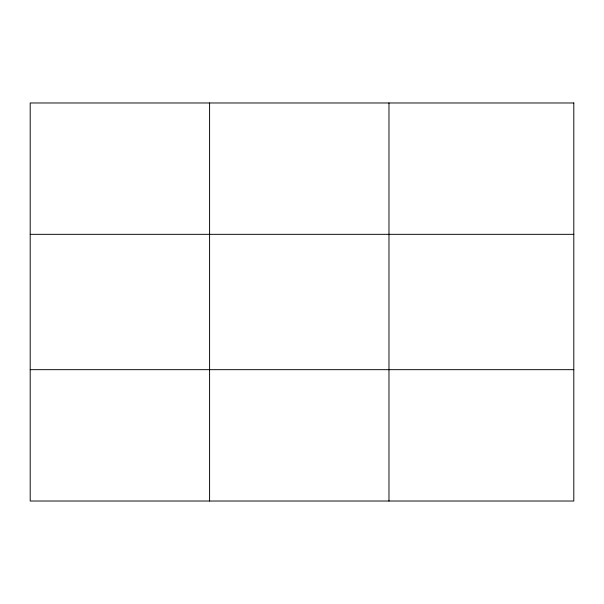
<?xml version="1.0" encoding="UTF-8"?>
<svg xmlns="http://www.w3.org/2000/svg" width="604" height="604" viewBox="0 0 604 604"><rect width="100%" height="100%" fill="white"/><g stroke="black" fill="none" stroke-linecap="round" stroke-linejoin="round"><path stroke-width="0.91" d="M209.588 501.026L209.588 102.974M388.976 501.026L388.976 102.974M30.2 234.329L573.8 234.329M30.2 369.671L573.8 369.671M573.8 102.974L573.8 501.026L30.2 501.026L30.2 102.974L573.8 102.974"/></g></svg>
